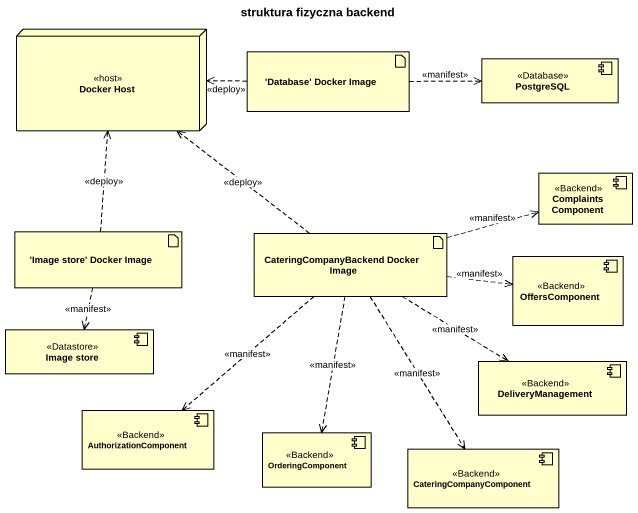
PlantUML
@startuml
title struktura fizyczna backend
node "Docker Host" as Docker_Host <<host>>
artifact "'Database' Docker Image" as Database_Docker_Image
component PostgreSQL <<Database>>
component ComplaintsComponent <<Backend>>
artifact "'Image store' Docker Image" as Image_store_Docker_Image
artifact "CateringCompanyBackend Docker Image" as CateringCompanyBackend
component OffersComponent <<Backend>>
component "Image store" as Image_store <<Datastore>>
component DeliveryManagement <<Backend>>
component AuthorizationComponent <<Backend>>
component OrderingComponent <<Backend>>
component CateringCompanyComponent <<Backend>>
Database_Docker_Image .left.> Docker_Host : <<deploy>>
Database_Docker_Image .right.> PostgreSQL : <<manifest>>
Image_store_Docker_Image .up.> Docker_Host : <<deploy>>
Image_store_Docker_Image ..> Image_store : <<manifest>>
CateringCompanyBackend .up.> Docker_Host : <<deploy>>
CateringCompanyBackend .right.> ComplaintsComponent : <<manifest>>
CateringCompanyBackend .right.> OffersComponent : <<manifest>>
CateringCompanyBackend ..> DeliveryManagement : <<manifest>>
CateringCompanyBackend ..> AuthorizationComponent : <<manifest>>
CateringCompanyBackend ..> OrderingComponent : <<manifest>>
CateringCompanyBackend ..> CateringCompanyComponent : <<manifest>>
@enduml
